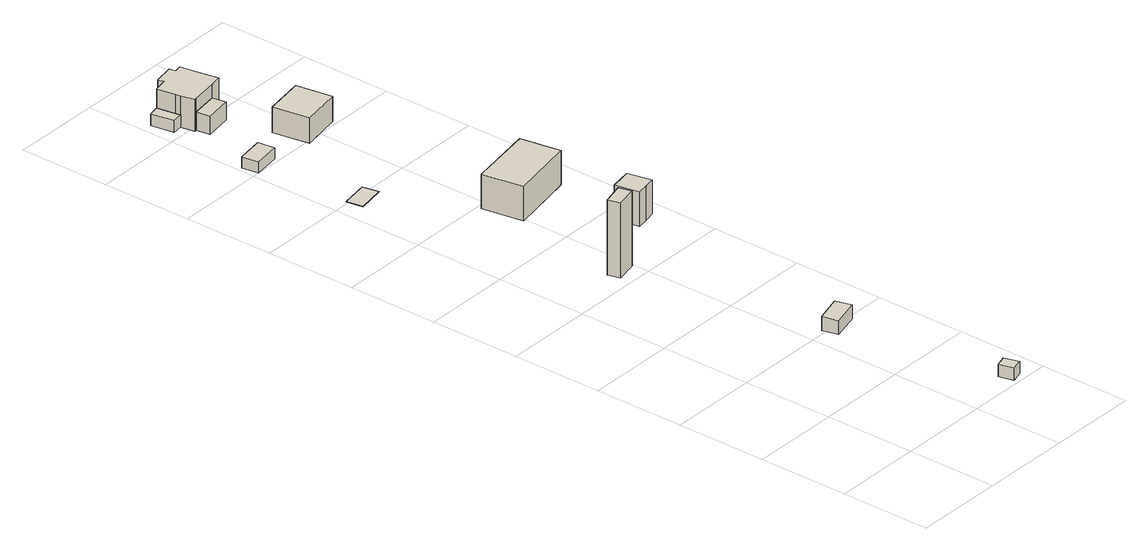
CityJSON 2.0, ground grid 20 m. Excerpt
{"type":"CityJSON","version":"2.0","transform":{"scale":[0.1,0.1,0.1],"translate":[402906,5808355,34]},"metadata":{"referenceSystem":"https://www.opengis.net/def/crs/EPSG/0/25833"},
"CityObjects":{
"building1":{"type":"Building","attributes":{"Gemeindeschluessel":"11000009","BezugspunktDach":"2200","function":"31001_3272","measuredHeight":2.78,"storeysAboveGround":1},"address":[{"country":"Germany","locality":"Berlin","thoroughfareNumber":"16 (1)","thoroughfareName":"Tegernseestraße"}],"geometry":[{"type":"Solid","lod":"1","boundaries":[[[[0,1,2,3]],[[4,5,6,7]],[[4,7,3,2]],[[5,4,2,1]],[[6,5,1,0]],[[7,6,0,3]]]]}]},
"building2":{"type":"Building","attributes":{"Gemeindeschluessel":"11000009","BezugspunktDach":"2200","function":"31001_2463","measuredHeight":3.12,"storeysAboveGround":1},"address":[{"country":"Germany","locality":"Berlin","thoroughfareNumber":"12 (1)","thoroughfareName":"Tegernseestraße"}],"geometry":[{"type":"Solid","lod":"1","boundaries":[[[[8,9,10,11]],[[12,13,14,15]],[[12,15,11,10]],[[13,12,10,9]],[[14,13,9,8]],[[15,14,8,11]]]]}]},
"building3":{"type":"Building","attributes":{"Gemeindeschluessel":"11000009","BezugspunktDach":"2200","function":"31001_2000","measuredHeight":16.58,"storeysAboveGround":1},"address":[{"country":"Germany","locality":"Berlin","thoroughfareNumber":"6 (1)","thoroughfareName":"Tegernseestraße"}],"geometry":[{"type":"Solid","lod":"1","boundaries":[[[[16,17,18,19]],[[20,21,22,23]],[[20,23,19,18]],[[21,20,18,17]],[[22,21,17,16]],[[23,22,16,19]]]]}]},
"building4":{"type":"Building","attributes":{"Gemeindeschluessel":"11000009","BezugspunktDach":"2200","function":"31001_1010","measuredHeight":0.117,"storeysAboveGround":1},"address":[{"country":"Germany","locality":"Berlin","thoroughfareNumber":"2","thoroughfareName":"Tegernseestraße"}],"geometry":[{"type":"Solid","lod":"1","boundaries":[[[[24,25,26,27]],[[28,29,30,31]],[[28,31,27,26]],[[29,28,26,25]],[[30,29,25,24]],[[31,30,24,27]]]]}]},
"building5":{"type":"Building","attributes":{"Gemeindeschluessel":"11000009","BezugspunktDach":"2200","function":"31001_1010","measuredHeight":2.48,"storeysAboveGround":1},"address":[{"country":"Germany","locality":"Berlin","thoroughfareNumber":"22 (1)","thoroughfareName":"Würmseestraße"}],"geometry":[{"type":"Solid","lod":"1","boundaries":[[[[32,33,34,35]],[[36,37,38,39]],[[36,39,35,34]],[[37,36,34,33]],[[38,37,33,32]],[[39,38,32,35]]]]}]},
"building6":{"type":"Building","attributes":{"Gemeindeschluessel":"11000009","BezugspunktDach":"2200","function":"51009_1610","measuredHeight":2.63,"storeysAboveGround":0},"address":[{"country":"Germany","locality":"Berlin"}],"geometry":[{"type":"Solid","lod":"1","boundaries":[[[[40,41,42,43]],[[44,45,46,47]],[[44,47,43,42]],[[45,44,42,41]],[[46,45,41,40]],[[47,46,40,43]]]]}]},
"building7":{"type":"Building","attributes":{"Gemeindeschluessel":"11000009","BezugspunktDach":"2200","function":"31001_1010","measuredHeight":8.23,"storeysAboveGround":2},"address":[{"country":"Germany","locality":"Berlin","thoroughfareNumber":"4","thoroughfareName":"Tegernseestraße"}],"geometry":[{"type":"Solid","lod":"1","boundaries":[[[[48,49,50,51,52]],[[53,54,55,56,57]],[[53,57,52,51]],[[54,53,51,50]],[[55,54,50,49]],[[56,55,49,48]],[[57,56,48,52]]]]}]},
"building8":{"type":"Building","attributes":{"Gemeindeschluessel":"11000009","BezugspunktDach":"2200","function":"31001_1010","measuredHeight":8.38,"storeysAboveGround":1},"address":[{"country":"Germany","locality":"Berlin","thoroughfareNumber":"6","thoroughfareName":"Tegernseestraße"}],"geometry":[{"type":"Solid","lod":"1","boundaries":[[[[58,59,60,61,62,63]],[[64,65,66,67,68,69]],[[64,69,63,62]],[[65,64,62,61]],[[66,65,61,60]],[[67,66,60,59]],[[68,67,59,58]],[[69,68,58,63]]]]}]},
"building9":{"type":"Building","attributes":{"Gemeindeschluessel":"11000009","BezugspunktDach":"2200","function":"31001_2000","measuredHeight":3.96,"storeysAboveGround":1},"address":[{"country":"Germany","locality":"Berlin","thoroughfareNumber":"20 (1)","thoroughfareName":"Würmseestraße"}],"geometry":[{"type":"Solid","lod":"1","boundaries":[[[[70,71,72,73]],[[74,75,76,77]],[[74,77,73,72]],[[75,74,72,71]],[[76,75,71,70]],[[77,76,70,73]]]]}]},
"building10":{"type":"Building","attributes":{"Gemeindeschluessel":"11000009","BezugspunktDach":"2200","function":"31001_1010","measuredHeight":9.26,"storeysAboveGround":1},"address":[{"country":"Germany","locality":"Berlin","thoroughfareNumber":"20","thoroughfareName":"Würmseestraße"}],"geometry":[{"type":"Solid","lod":"1","boundaries":[[[[78,79,80,81,82,83,84,85,86,87,88,89,90]],[[91,92,93,94,95,96,97,74,77,98,99,100,101]],[[91,101,90,89]],[[92,91,89,88]],[[93,92,88,87]],[[94,93,87,86]],[[95,94,86,85]],[[96,95,85,84]],[[97,96,84,83]],[[74,97,83,82]],[[77,74,82,81]],[[98,77,81,80]],[[99,98,80,79]],[[100,99,79,78]],[[101,100,78,90]]]]}]},
"building11":{"type":"Building","attributes":{"Gemeindeschluessel":"11000009","BezugspunktDach":"2200","function":"31001_1010","measuredHeight":7.4,"storeysAboveGround":1},"address":[{"country":"Germany","locality":"Berlin","thoroughfareNumber":"22","thoroughfareName":"Würmseestraße"}],"geometry":[{"type":"Solid","lod":"1","boundaries":[[[[102,103,104,105]],[[106,107,108,109]],[[106,109,105,104]],[[107,106,104,103]],[[108,107,103,102]],[[109,108,102,105]]]]}]}
},
"vertices":[
[317,3,38],[343,10,38],[333,42,38],[308,35,38],[333,42,11],[343,10,11],[317,3,11],[308,35,11],
[244,371,37],[305,388,37],[296,423,37],[235,406,37],[296,423,6],[305,388,6],[244,371,6],[235,406,6],
[149,826,169],[197,837,169],[190,865,169],[142,853,169],[190,865,3],[197,837,3],[149,826,3],[142,853,3],
[42,1366,6],[103,1377,6],[96,1413,6],[36,1403,6],[96,1413,5],[103,1377,5],[42,1366,5],[36,1403,5],
[15,1599,29],[74,1608,29],[69,1645,29],[9,1636,29],[69,1645,4],[74,1608,4],[15,1599,4],[9,1636,4],
[24,1812,35],[47,1815,35],[38,1867,35],[15,1863,35],[38,1867,9],[47,1815,9],[24,1812,9],[15,1863,9],
[191,1096,83],[338,1124,83],[330,1168,83],[323,1212,83],[175,1187,83],[323,1212,7],[330,1168,7],[338,1124,7],[191,1096,7],[175,1187,7],
[316,914,81],[341,919,81],[366,924,81],[354,977,81],[330,972,81],[305,968,81],[330,972,5],[354,977,5],[366,924,5],[341,919,5],[316,914,5],[305,968,5],
[62,1755,48],[122,1765,48],[117,1795,48],[57,1786,48],[117,1795,8],[122,1765,8],[62,1755,8],[57,1786,8],
[45,1826,78],[47,1815,78],[53,1785,78],[57,1786,78],[117,1795,78],[143,1800,78],[135,1842,78],[128,1883,78],[112,1880,78],[110,1894,78],[65,1886,78],[67,1872,78],[38,1867,78],[67,1872,8],[65,1886,8],[110,1894,8],[112,1880,8],[128,1883,8],[135,1842,8],[143,1800,8],[53,1785,8],[47,1815,8],[45,1826,8],[38,1867,8],
[159,1592,61],[248,1608,61],[235,1687,61],[145,1672,61],[235,1687,5],[248,1608,5],[159,1592,5],[145,1672,5]
]}
